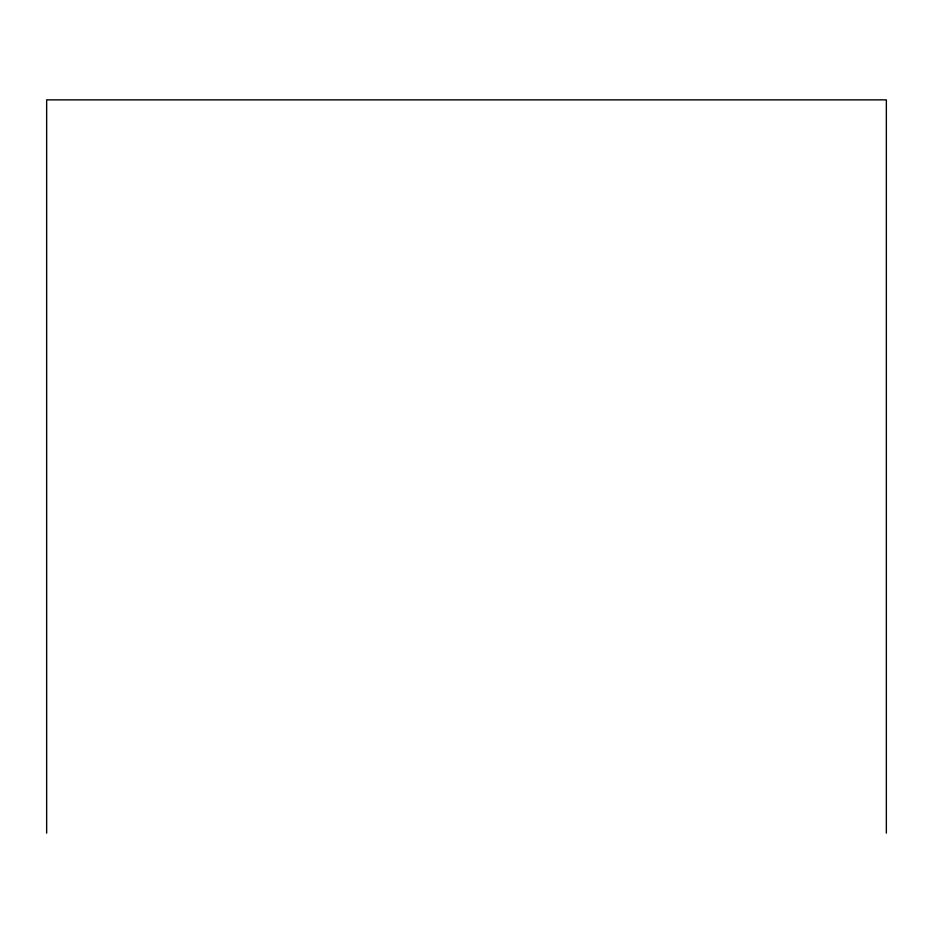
<?xml version="1.0" encoding="UTF-8"?>
<svg xmlns="http://www.w3.org/2000/svg" width="933" height="933" viewBox="0 0 933 933"><rect width="100%" height="100%" fill="white"/><g stroke="black" fill="none" stroke-linecap="round" stroke-linejoin="round"><path stroke-width="1.4" d="M886.35 833.134L886.35 99.866L46.65 99.866L46.65 833.134"/></g></svg>
